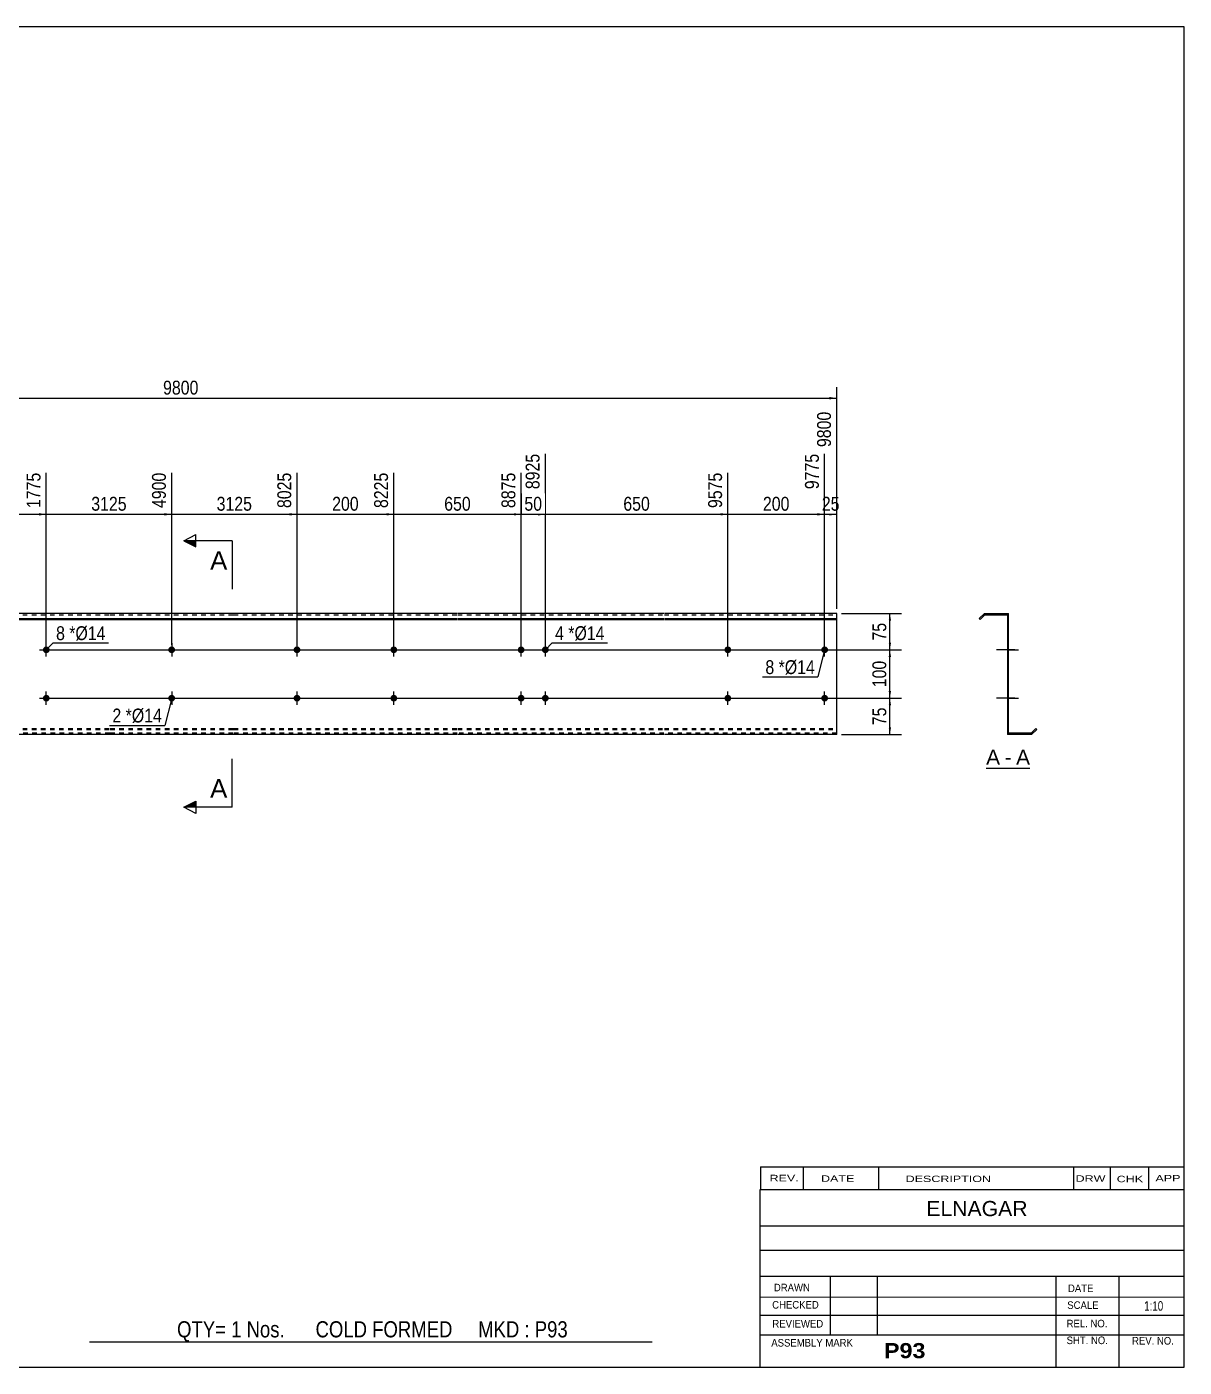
# Model space of a CAD drawing. Header units: millimetres. Extents: x -60 to 343, y -143 to 134.
# Drawn here: x 103.7 to 342.8, y -143.2 to 133.8 of the extents above; entities that cross this region are included whole.
import ezdxf

# ---------------------------------------------------------------- set-up
doc = ezdxf.new("R2010")
doc.units = ezdxf.units.MM
doc.linetypes.add('DXK_LINE_DOT1', pattern=[1.8814, 0.9407, -0.9407])
doc.styles.add('Arial', font='ARIAL.TTF', dxfattribs={"height": 0.2})
doc.styles.add('Arial Bold', font='ARIALBD.TTF', dxfattribs={"height": 0.2})
doc.styles.add('Arial Narrow', font='ARIALN.TTF', dxfattribs={"height": 0.2})

# ---------------------------------------------------------------- blocks, each defined once
blk = doc.blocks.new('Unknown-629082911-1757')
at = {"color": 5, "linetype": 'Continuous'}
for p, q in [((342.8, 133.75), (-57.2, 133.75)), ((-57.2, 133.75), (-57.2, -143.25)), ((342.8, -143.25), (342.8, 133.75)), ((-57.2, -143.25), (342.8, -143.25))]:
    blk.add_line(p, q, dxfattribs=at)
at = {"color": 174, "linetype": 'Continuous', "style": 'Arial'}
blk.add_text('Tekla structures', height=1.9102, rotation=90, dxfattribs=at).set_placement((-57.7, -142.75))
blk = doc.blocks.new('Unknown-629082911-12 - 1236')
at = {"color": 7, "linetype": 'Continuous'}
blk.add_line((301.9, -19.45), (310.93, -19.45), dxfattribs=at)
at = {"color": 0, "linetype": 'Continuous'}
blk.add_wipeout([(304.74, -18.7), (304.74, -15.5), (301.9, -15.5), (301.9, -18.7)], dxfattribs=at)
blk.add_wipeout([(307.13, -18.7), (307.13, -15.5), (305.7, -15.5), (305.7, -18.7)], dxfattribs=at)
at = {"color": 96, "linetype": 'Continuous', "style": 'Arial'}
blk.add_text('A', height=3.06, dxfattribs=at).set_placement((301.9, -18.7))
at = {"color": 0, "linetype": 'Continuous'}
blk.add_wipeout([(310.93, -18.7), (310.93, -15.5), (308.09, -15.5), (308.09, -18.7)], dxfattribs=at)
at = {"color": 96, "linetype": 'Continuous', "style": 'Arial'}
for s, p in [('A', (308.09, -18.7)), ('-', (305.7, -18.7))]:
    blk.add_text(s, height=3.06, dxfattribs=at).set_placement(p)
blk = doc.blocks.new('Bolt-629082911-1223 - 1203')
at = {"linetype": 'Continuous'}
for points in [[(158.83, 5, -1), (160.23, 5, -1)], [(267.83, 5, -1), (269.23, 5, -1)]]:
    blk.add_hatch(color=3, dxfattribs=at).paths.add_polyline_path(points)
at = {"color": 3, "linetype": 'Continuous'}
for p, q in [((159.53, 3.6), (159.53, 6.4)), ((268.53, 3.6), (268.53, 6.4)), ((158.13, 5), (160.93, 5)), ((267.13, 5), (269.93, 5))]:
    blk.add_line(p, q, dxfattribs=at)
blk = doc.blocks.new('Part-629082911-1218 - 1203')
at = {"color": 2, "linetype": 'Continuous'}
for p, q in [((35.6, 12.5), (0, 12.5)), ((0, 12.5), (0, -12.5)), ((0, 11.44), (35.6, 11.44)), ((0, 11.26), (35.6, 11.26)), ((74.54, 12.5), (35.7, 12.5)), ((35.7, 11.44), (74.54, 11.44)), ((35.7, 11.26), (74.54, 11.26)), ((120.84, 12.5), (74.64, 12.5)), ((74.64, 11.44), (120.84, 11.44)), ((74.64, 11.26), (120.84, 11.26)), ((146.34, 12.5), (120.94, 12.5)), ((120.94, 11.44), (146.34, 11.44)), ((120.94, 11.26), (146.34, 11.26)), ((192.63, 12.5), (146.44, 12.5)), ((146.44, 11.44), (192.63, 11.44)), ((146.44, 11.26), (192.63, 11.26)), ((235.33, 12.5), (192.73, 12.5)), ((192.73, 11.44), (235.33, 11.44)), ((192.73, 11.26), (235.33, 11.26)), ((271.03, 12.5), (235.43, 12.5)), ((235.43, 11.44), (271.03, 11.44)), ((235.43, 11.26), (271.03, 11.26)), ((271.03, -12.5), (271.03, 12.5)), ((35.6, -12.5), (0, -12.5)), ((74.54, -12.5), (35.7, -12.5)), ((120.84, -12.5), (74.64, -12.5)), ((146.34, -12.5), (120.94, -12.5)), ((192.63, -12.5), (146.44, -12.5)), ((235.33, -12.5), (192.73, -12.5)), ((271.03, -12.5), (235.43, -12.5))]:
    blk.add_line(p, q, dxfattribs=at)
at = {"color": 7, "linetype": 'DXK_LINE_DOT1'}
for p, q in [((0, 12.25), (35.6, 12.25)), ((35.7, 12.25), (74.54, 12.25)), ((74.64, 12.25), (120.84, 12.25)), ((120.94, 12.25), (146.34, 12.25)), ((146.44, 12.25), (192.63, 12.25)), ((192.73, 12.25), (235.33, 12.25)), ((235.43, 12.25), (271.03, 12.25)), ((0, -11.26), (35.6, -11.26)), ((0, -11.44), (35.6, -11.44)), ((35.6, -12.25), (0, -12.25)), ((35.7, -11.26), (74.54, -11.26)), ((35.7, -11.44), (74.54, -11.44)), ((74.54, -12.25), (35.7, -12.25)), ((74.64, -11.26), (120.84, -11.26)), ((74.64, -11.44), (120.84, -11.44)), ((120.84, -12.25), (74.64, -12.25)), ((120.94, -11.26), (146.34, -11.26)), ((120.94, -11.44), (146.34, -11.44)), ((146.34, -12.25), (120.94, -12.25)), ((146.44, -11.26), (192.63, -11.26)), ((146.44, -11.44), (192.63, -11.44)), ((192.63, -12.25), (146.44, -12.25)), ((192.73, -11.26), (235.33, -11.26)), ((192.73, -11.44), (235.33, -11.44)), ((235.33, -12.25), (192.73, -12.25)), ((235.43, -11.26), (271.03, -11.26)), ((235.43, -11.44), (271.03, -11.44)), ((271.03, -12.25), (235.43, -12.25))]:
    blk.add_line(p, q, dxfattribs=at)
blk = doc.blocks.new('Bolt-629082911-1219 - 1203')
at = {"linetype": 'Continuous'}
for points in [[(205.13, 5, -1), (206.53, 5, -1)], [(210.13, 5, -1), (211.53, 5, -1)], [(205.13, -5, -1), (206.53, -5, -1)], [(210.13, -5, -1), (211.53, -5, -1)]]:
    blk.add_hatch(color=3, dxfattribs=at).paths.add_polyline_path(points)
at = {"color": 3, "linetype": 'Continuous'}
for p, q in [((205.83, 3.6), (205.83, 6.4)), ((210.83, 3.6), (210.83, 6.4)), ((204.43, 5), (207.23, 5)), ((209.43, 5), (212.23, 5)), ((204.43, -5), (207.23, -5)), ((205.83, -6.4), (205.83, -3.6)), ((209.43, -5), (212.23, -5)), ((210.83, -6.4), (210.83, -3.6))]:
    blk.add_line(p, q, dxfattribs=at)
blk = doc.blocks.new('Bolt-629082911-1220 - 1203')
at = {"linetype": 'Continuous'}
for points in [[(178.83, 5, -1), (180.23, 5, -1)], [(247.83, 5, -1), (249.23, 5, -1)]]:
    blk.add_hatch(color=3, dxfattribs=at).paths.add_polyline_path(points)
at = {"color": 3, "linetype": 'Continuous'}
for p, q in [((179.53, 3.6), (179.53, 6.4)), ((248.53, 3.6), (248.53, 6.4)), ((178.13, 5), (180.93, 5)), ((247.13, 5), (249.93, 5))]:
    blk.add_line(p, q, dxfattribs=at)
blk = doc.blocks.new('Bolt-629082911-1221 - 1203')
at = {"linetype": 'Continuous'}
for points in [[(178.83, -5, -1), (180.23, -5, -1)], [(247.83, -5, -1), (249.23, -5, -1)]]:
    blk.add_hatch(color=3, dxfattribs=at).paths.add_polyline_path(points)
at = {"color": 3, "linetype": 'Continuous'}
for p, q in [((178.13, -5), (180.93, -5)), ((179.53, -6.4), (179.53, -3.6)), ((247.13, -5), (249.93, -5)), ((248.53, -6.4), (248.53, -3.6))]:
    blk.add_line(p, q, dxfattribs=at)
blk = doc.blocks.new('Bolt-629082911-1222 - 1203')
at = {"linetype": 'Continuous'}
for points in [[(158.83, -5, -1), (160.23, -5, -1)], [(267.83, -5, -1), (269.23, -5, -1)]]:
    blk.add_hatch(color=3, dxfattribs=at).paths.add_polyline_path(points)
at = {"color": 3, "linetype": 'Continuous'}
for p, q in [((158.13, -5), (160.93, -5)), ((159.53, -6.4), (159.53, -3.6)), ((267.13, -5), (269.93, -5)), ((268.53, -6.4), (268.53, -3.6))]:
    blk.add_line(p, q, dxfattribs=at)
blk = doc.blocks.new('Bolt-629082911-1224 - 1203')
at = {"linetype": 'Continuous'}
for points in [[(134.34, 5, -1), (132.94, 5, -1)], [(134.34, -5, -1), (132.94, -5, -1)]]:
    blk.add_hatch(color=3, dxfattribs=at).paths.add_polyline_path(points)
at = {"color": 3, "linetype": 'Continuous'}
for p, q in [((133.64, 6.4), (133.64, 3.6)), ((132.24, 5), (135.04, 5)), ((132.24, -5), (135.04, -5)), ((133.64, -3.6), (133.64, -6.4))]:
    blk.add_line(p, q, dxfattribs=at)
blk = doc.blocks.new('Bolt-629082911-1225 - 1203')
at = {"linetype": 'Continuous'}
for points in [[(1.8, -5, -1), (3.2, -5, -1)], [(107.04, -5, -1), (108.44, -5, -1)]]:
    blk.add_hatch(color=3, dxfattribs=at).paths.add_polyline_path(points)
at = {"color": 3, "linetype": 'Continuous'}
for p, q in [((1.1, -5), (3.9, -5)), ((2.5, -6.4), (2.5, -3.6)), ((106.34, -5), (109.14, -5)), ((107.74, -6.4), (107.74, -3.6))]:
    blk.add_line(p, q, dxfattribs=at)
blk = doc.blocks.new('Bolt-629082911-1226 - 1203')
at = {"linetype": 'Continuous'}
for points in [[(1.8, 5, -1), (3.2, 5, -1)], [(107.04, 5, -1), (108.44, 5, -1)]]:
    blk.add_hatch(color=3, dxfattribs=at).paths.add_polyline_path(points)
at = {"color": 3, "linetype": 'Continuous'}
for p, q in [((2.5, 3.6), (2.5, 6.4)), ((107.74, 3.6), (107.74, 6.4)), ((1.1, 5), (3.9, 5)), ((106.34, 5), (109.14, 5))]:
    blk.add_line(p, q, dxfattribs=at)
blk = doc.blocks.new('Bolt-629082911-1240 - 1236')
at = {"linetype": 'Continuous'}
blk.add_hatch(color=3, dxfattribs=at).paths.add_polyline_path([(306.29, 5.7), (306.29, 4.3), (306.54, 4.3), (306.54, 5.7)])
blk.add_hatch(color=3, dxfattribs=at).paths.add_polyline_path([(306.29, 5.7), (306.29, 4.3), (306.54, 4.3), (306.54, 5.7)])
at = {"color": 3, "linetype": 'Continuous'}
for p, q in [((306.54, 5.7), (306.29, 5.7)), ((306.54, 5.7), (306.29, 5.7)), ((307.34, 5), (304.04, 5)), ((307.34, 5), (304.04, 5)), ((306.54, 4.3), (306.29, 4.3)), ((306.54, 4.3), (306.29, 4.3))]:
    blk.add_line(p, q, dxfattribs=at)
blk = doc.blocks.new('Part-629082911-1238 - 1236')
at = {"color": 2, "linetype": 'Continuous'}
for p, q in [((301.54, 12.5), (300.48, 11.44)), ((300.48, 11.44), (300.66, 11.26)), ((301.64, 12.25), (300.66, 11.26)), ((301.54, 12.5), (306.54, 12.5)), ((301.64, 12.25), (306.29, 12.25)), ((306.29, 12.25), (306.29, -12.5)), ((306.54, -12.25), (306.54, 12.5)), ((311.29, -12.5), (306.29, -12.5)), ((311.19, -12.25), (306.54, -12.25)), ((311.19, -12.25), (312.17, -11.26)), ((311.29, -12.5), (312.35, -11.44)), ((312.35, -11.44), (312.17, -11.26))]:
    blk.add_line(p, q, dxfattribs=at)
blk = doc.blocks.new('Bolt-629082911-1239 - 1236')
at = {"linetype": 'Continuous'}
for points in [[(306.29, 5.7), (306.29, 4.3), (306.54, 4.3), (306.54, 5.7)], [(306.29, 5.7), (306.29, 4.3), (306.54, 4.3), (306.54, 5.7)], [(306.29, -4.3), (306.29, -5.7), (306.54, -5.7), (306.54, -4.3)], [(306.29, -4.3), (306.29, -5.7), (306.54, -5.7), (306.54, -4.3)]]:
    blk.add_hatch(color=3, dxfattribs=at).paths.add_polyline_path(points)
at = {"color": 3, "linetype": 'Continuous'}
for p, q in [((306.54, 5.7), (306.29, 5.7)), ((306.54, 5.7), (306.29, 5.7)), ((307.84, 5), (304.04, 5)), ((307.84, 5), (304.04, 5)), ((306.54, 4.3), (306.29, 4.3)), ((306.54, 4.3), (306.29, 4.3)), ((307.84, -5), (304.04, -5)), ((307.84, -5), (304.04, -5)), ((306.54, -4.3), (306.29, -4.3)), ((306.54, -4.3), (306.29, -4.3)), ((306.54, -5.7), (306.29, -5.7)), ((306.54, -5.7), (306.29, -5.7))]:
    blk.add_line(p, q, dxfattribs=at)
blk = doc.blocks.new('Bolt-629082911-1241 - 1236')
at = {"linetype": 'Continuous'}
blk.add_hatch(color=3, dxfattribs=at).paths.add_polyline_path([(306.29, -4.3), (306.29, -5.7), (306.54, -5.7), (306.54, -4.3)])
blk.add_hatch(color=3, dxfattribs=at).paths.add_polyline_path([(306.29, -4.3), (306.29, -5.7), (306.54, -5.7), (306.54, -4.3)])
at = {"color": 3, "linetype": 'Continuous'}
for p, q in [((307.34, -5), (304.04, -5)), ((307.34, -5), (304.04, -5)), ((306.54, -4.3), (306.29, -4.3)), ((306.54, -4.3), (306.29, -4.3)), ((306.54, -5.7), (306.29, -5.7)), ((306.54, -5.7), (306.29, -5.7))]:
    blk.add_line(p, q, dxfattribs=at)
blk = doc.blocks.new('Bolt-629082911-1242 - 1236')
at = {"linetype": 'Continuous'}
blk.add_hatch(color=3, dxfattribs=at).paths.add_polyline_path([(306.29, -4.3), (306.29, -5.7), (306.54, -5.7), (306.54, -4.3)])
blk.add_hatch(color=3, dxfattribs=at).paths.add_polyline_path([(306.29, -4.3), (306.29, -5.7), (306.54, -5.7), (306.54, -4.3)])
at = {"color": 3, "linetype": 'Continuous'}
for p, q in [((307.34, -5), (304.04, -5)), ((307.34, -5), (304.04, -5)), ((306.54, -4.3), (306.29, -4.3)), ((306.54, -4.3), (306.29, -4.3)), ((306.54, -5.7), (306.29, -5.7)), ((306.54, -5.7), (306.29, -5.7))]:
    blk.add_line(p, q, dxfattribs=at)
blk = doc.blocks.new('Bolt-629082911-1243 - 1236')
at = {"linetype": 'Continuous'}
blk.add_hatch(color=3, dxfattribs=at).paths.add_polyline_path([(306.29, 5.7), (306.29, 4.3), (306.54, 4.3), (306.54, 5.7)])
blk.add_hatch(color=3, dxfattribs=at).paths.add_polyline_path([(306.29, 5.7), (306.29, 4.3), (306.54, 4.3), (306.54, 5.7)])
at = {"color": 3, "linetype": 'Continuous'}
for p, q in [((306.54, 5.7), (306.29, 5.7)), ((306.54, 5.7), (306.29, 5.7)), ((307.34, 5), (304.04, 5)), ((307.34, 5), (304.04, 5)), ((306.54, 4.3), (306.29, 4.3)), ((306.54, 4.3), (306.29, 4.3))]:
    blk.add_line(p, q, dxfattribs=at)
blk = doc.blocks.new('Bolt-629082911-1244 - 1236')
at = {"linetype": 'Continuous'}
for points in [[(306.54, 4.3), (306.54, 5.7), (306.29, 5.7), (306.29, 4.3)], [(306.54, -5.7), (306.54, -4.3), (306.29, -4.3), (306.29, -5.7)]]:
    blk.add_hatch(color=3, dxfattribs=at).paths.add_polyline_path(points)
at = {"color": 3, "linetype": 'Continuous'}
for p, q in [((306.29, 5.7), (306.54, 5.7)), ((306.29, 5), (308.54, 5)), ((306.29, 4.3), (306.54, 4.3)), ((306.29, -4.3), (306.54, -4.3)), ((306.29, -5), (308.54, -5)), ((306.29, -5.7), (306.54, -5.7))]:
    blk.add_line(p, q, dxfattribs=at)
blk = doc.blocks.new('Bolt-629082911-1245 - 1236')
at = {"linetype": 'Continuous'}
blk.add_hatch(color=3, dxfattribs=at).paths.add_polyline_path([(306.29, -4.3), (306.29, -5.7), (306.54, -5.7), (306.54, -4.3)])
blk.add_hatch(color=3, dxfattribs=at).paths.add_polyline_path([(306.29, -4.3), (306.29, -5.7), (306.54, -5.7), (306.54, -4.3)])
at = {"color": 3, "linetype": 'Continuous'}
for p, q in [((307.34, -5), (304.04, -5)), ((307.34, -5), (304.04, -5)), ((306.54, -4.3), (306.29, -4.3)), ((306.54, -4.3), (306.29, -4.3)), ((306.54, -5.7), (306.29, -5.7)), ((306.54, -5.7), (306.29, -5.7))]:
    blk.add_line(p, q, dxfattribs=at)
blk = doc.blocks.new('Bolt-629082911-1246 - 1236')
at = {"linetype": 'Continuous'}
blk.add_hatch(color=3, dxfattribs=at).paths.add_polyline_path([(306.29, 5.7), (306.29, 4.3), (306.54, 4.3), (306.54, 5.7)])
blk.add_hatch(color=3, dxfattribs=at).paths.add_polyline_path([(306.29, 5.7), (306.29, 4.3), (306.54, 4.3), (306.54, 5.7)])
at = {"color": 3, "linetype": 'Continuous'}
for p, q in [((306.54, 5.7), (306.29, 5.7)), ((306.54, 5.7), (306.29, 5.7)), ((307.34, 5), (304.04, 5)), ((307.34, 5), (304.04, 5)), ((306.54, 4.3), (306.29, 4.3)), ((306.54, 4.3), (306.29, 4.3))]:
    blk.add_line(p, q, dxfattribs=at)
blk = doc.blocks.new('Bolt-629082911-1247 - 1236')
at = {"linetype": 'Continuous'}
for points in [[(306.29, 5.7), (306.29, 4.3), (306.54, 4.3), (306.54, 5.7)], [(306.29, 5.7), (306.29, 4.3), (306.54, 4.3), (306.54, 5.7)], [(306.29, -4.3), (306.29, -5.7), (306.54, -5.7), (306.54, -4.3)], [(306.29, -4.3), (306.29, -5.7), (306.54, -5.7), (306.54, -4.3)]]:
    blk.add_hatch(color=3, dxfattribs=at).paths.add_polyline_path(points)
at = {"color": 3, "linetype": 'Continuous'}
for p, q in [((306.54, 5.7), (306.29, 5.7)), ((306.54, 5.7), (306.29, 5.7)), ((307.84, 5), (304.04, 5)), ((307.84, 5), (304.04, 5)), ((306.54, 4.3), (306.29, 4.3)), ((306.54, 4.3), (306.29, 4.3)), ((307.84, -5), (304.04, -5)), ((307.84, -5), (304.04, -5)), ((306.54, -4.3), (306.29, -4.3)), ((306.54, -4.3), (306.29, -4.3)), ((306.54, -5.7), (306.29, -5.7)), ((306.54, -5.7), (306.29, -5.7))]:
    blk.add_line(p, q, dxfattribs=at)
blk = doc.blocks.new('Bolt-629082911-1248 - 1236')
at = {"linetype": 'Continuous'}
blk.add_hatch(color=3, dxfattribs=at).paths.add_polyline_path([(306.29, 5.7), (306.29, 4.3), (306.54, 4.3), (306.54, 5.7)])
blk.add_hatch(color=3, dxfattribs=at).paths.add_polyline_path([(306.29, 5.7), (306.29, 4.3), (306.54, 4.3), (306.54, 5.7)])
at = {"color": 3, "linetype": 'Continuous'}
for p, q in [((306.54, 5.7), (306.29, 5.7)), ((306.54, 5.7), (306.29, 5.7)), ((307.34, 5), (304.04, 5)), ((307.34, 5), (304.04, 5)), ((306.54, 4.3), (306.29, 4.3)), ((306.54, 4.3), (306.29, 4.3))]:
    blk.add_line(p, q, dxfattribs=at)
blk = doc.blocks.new('Bolt-629082911-1249 - 1236')
at = {"linetype": 'Continuous'}
blk.add_hatch(color=3, dxfattribs=at).paths.add_polyline_path([(306.29, -4.3), (306.29, -5.7), (306.54, -5.7), (306.54, -4.3)])
blk.add_hatch(color=3, dxfattribs=at).paths.add_polyline_path([(306.29, -4.3), (306.29, -5.7), (306.54, -5.7), (306.54, -4.3)])
at = {"color": 3, "linetype": 'Continuous'}
for p, q in [((307.34, -5), (304.04, -5)), ((307.34, -5), (304.04, -5)), ((306.54, -4.3), (306.29, -4.3)), ((306.54, -4.3), (306.29, -4.3)), ((306.54, -5.7), (306.29, -5.7)), ((306.54, -5.7), (306.29, -5.7))]:
    blk.add_line(p, q, dxfattribs=at)
blk = doc.blocks.new('StraightDimension-629082911-1342 - 1203')
at = {"linetype": 'Continuous'}
for points in [[(281.75, -6.5), (282, -5), (282.25, -6.5)], [(282.25, -11), (282, -12.5), (281.75, -11)]]:
    blk.add_hatch(color=7, dxfattribs=at).paths.add_polyline_path(points)
at = {"color": 7, "linetype": 'Continuous'}
for p, q in [((108.74, -5), (284.4, -5)), ((282, -12.5), (282, -5)), ((272.03, -12.5), (284.4, -12.5))]:
    blk.add_line(p, q, dxfattribs=at)
at = {"color": 0}
blk.add_wipeout([(281.85, -6.32), (277.65, -6.32), (277.65, -11.18), (281.85, -11.18)], dxfattribs=at)
at = {"color": 3, "style": 'Arial Narrow'}
blk.add_text('75', height=2.863, rotation=90.0002, dxfattribs=at).set_placement((281.25, -10.58))
blk = doc.blocks.new('StraightDimension-629082911-1273 - 1203')
at = {"linetype": 'Continuous'}
blk.add_hatch(color=7, dxfattribs=at).paths.add_polyline_path([(158.03, 33.25), (159.53, 33), (158.03, 32.75)])
at = {"color": 7, "linetype": 'Continuous'}
for p, q in [((133.64, 6), (133.64, 41.61)), ((159.53, 6), (159.53, 41.61)), ((133.64, 33), (159.53, 33))]:
    blk.add_line(p, q, dxfattribs=at)
at = {"color": 0, "linetype": 'Continuous'}
blk.add_wipeout([(158.93, 42.21), (154.73, 42.21), (154.73, 33.7), (158.93, 33.7)], dxfattribs=at)
at = {"color": 0}
blk.add_wipeout([(150.84, 33.15), (150.84, 37.35), (142.33, 37.35), (142.33, 33.15)], dxfattribs=at)
at = {"color": 3, "linetype": 'Continuous', "style": 'Arial Narrow'}
blk.add_text('8025', height=2.863, rotation=90.0002, dxfattribs=at).set_placement((158.33, 34.3))
at = {"color": 3, "style": 'Arial Narrow'}
blk.add_text('3125', height=2.863, dxfattribs=at).set_placement((142.93, 33.75))
blk = doc.blocks.new('StraightDimension-629082911-1267 - 1203')
at = {"linetype": 'Continuous'}
blk.add_hatch(color=7, dxfattribs=at).paths.add_polyline_path([(269.53, 33.25), (271.03, 33), (269.53, 32.75)])
at = {"color": 7, "linetype": 'Continuous'}
for p, q in [((271.03, 13.5), (271.03, 54.21)), ((268.53, 6), (268.53, 45.51)), ((268.53, 33), (271.03, 33))]:
    blk.add_line(p, q, dxfattribs=at)
at = {"color": 0, "linetype": 'Continuous'}
blk.add_wipeout([(270.43, 54.81), (266.23, 54.81), (266.23, 46.3), (270.43, 46.3)], dxfattribs=at)
at = {"color": 0}
blk.add_wipeout([(272.2, 33.15), (272.2, 37.35), (267.35, 37.35), (267.35, 33.15)], dxfattribs=at)
at = {"color": 3, "linetype": 'Continuous', "style": 'Arial Narrow'}
blk.add_text('9800', height=2.863, rotation=90.0002, dxfattribs=at).set_placement((269.83, 46.9))
at = {"color": 3, "style": 'Arial Narrow'}
blk.add_text('25', height=2.863, dxfattribs=at).set_placement((267.95, 33.75))
blk = doc.blocks.new('StraightDimension-629082911-1268 - 1203')
at = {"linetype": 'Continuous'}
blk.add_hatch(color=7, dxfattribs=at).paths.add_polyline_path([(267.03, 33.25), (268.53, 33), (267.03, 32.75)])
at = {"color": 7, "linetype": 'Continuous'}
for p, q in [((268.53, 6), (268.53, 45.51)), ((248.53, 6), (248.53, 41.61)), ((248.53, 33), (268.53, 33))]:
    blk.add_line(p, q, dxfattribs=at)
at = {"color": 0, "linetype": 'Continuous'}
blk.add_wipeout([(267.93, 46.11), (263.73, 46.11), (263.73, 37.6), (267.93, 37.6)], dxfattribs=at)
at = {"color": 0}
blk.add_wipeout([(261.87, 33.15), (261.87, 37.35), (255.18, 37.35), (255.18, 33.15)], dxfattribs=at)
at = {"color": 3, "linetype": 'Continuous', "style": 'Arial Narrow'}
blk.add_text('9775', height=2.863, rotation=90.0002, dxfattribs=at).set_placement((267.33, 38.2))
at = {"color": 3, "style": 'Arial Narrow'}
blk.add_text('200', height=2.863, dxfattribs=at).set_placement((255.78, 33.75))
blk = doc.blocks.new('StraightDimension-629082911-1269 - 1203')
at = {"linetype": 'Continuous'}
blk.add_hatch(color=7, dxfattribs=at).paths.add_polyline_path([(247.03, 33.25), (248.53, 33), (247.03, 32.75)])
at = {"color": 7, "linetype": 'Continuous'}
for p, q in [((210.83, 6), (210.83, 45.51)), ((248.53, 6), (248.53, 41.61)), ((210.83, 33), (248.53, 33))]:
    blk.add_line(p, q, dxfattribs=at)
at = {"color": 0, "linetype": 'Continuous'}
blk.add_wipeout([(247.93, 42.21), (243.73, 42.21), (243.73, 33.7), (247.93, 33.7)], dxfattribs=at)
at = {"color": 0}
blk.add_wipeout([(233.02, 33.15), (233.02, 37.35), (226.34, 37.35), (226.34, 33.15)], dxfattribs=at)
at = {"color": 3, "linetype": 'Continuous', "style": 'Arial Narrow'}
blk.add_text('9575', height=2.863, rotation=90.0002, dxfattribs=at).set_placement((247.33, 34.3))
at = {"color": 3, "style": 'Arial Narrow'}
blk.add_text('650', height=2.863, dxfattribs=at).set_placement((226.94, 33.75))
blk = doc.blocks.new('StraightDimension-629082911-1341 - 1203')
at = {"linetype": 'Continuous'}
for points in [[(281.75, 3.5), (282, 5), (282.25, 3.5)], [(282.25, -3.5), (282, -5), (281.75, -3.5)]]:
    blk.add_hatch(color=7, dxfattribs=at).paths.add_polyline_path(points)
at = {"color": 7, "linetype": 'Continuous'}
for p, q in [((108.74, 5), (284.4, 5)), ((282, -5), (282, 5)), ((108.74, -5), (284.4, -5))]:
    blk.add_line(p, q, dxfattribs=at)
at = {"color": 0}
blk.add_wipeout([(281.85, 3.34), (277.65, 3.34), (277.65, -3.34), (281.85, -3.34)], dxfattribs=at)
at = {"color": 3, "style": 'Arial Narrow'}
blk.add_text('100', height=2.863, rotation=90.0002, dxfattribs=at).set_placement((281.25, -2.74))
blk = doc.blocks.new('StraightDimension-629082911-1270 - 1203')
at = {"linetype": 'Continuous'}
blk.add_hatch(color=7, dxfattribs=at).paths.add_polyline_path([(209.33, 33.25), (210.83, 33), (209.33, 32.75)])
at = {"color": 7, "linetype": 'Continuous'}
for p, q in [((210.83, 6), (210.83, 45.51)), ((205.83, 6), (205.83, 41.61)), ((205.83, 33), (210.83, 33))]:
    blk.add_line(p, q, dxfattribs=at)
at = {"color": 0}
blk.add_wipeout([(210.76, 33.15), (210.76, 37.35), (205.9, 37.35), (205.9, 33.15)], dxfattribs=at)
at = {"color": 0, "linetype": 'Continuous'}
blk.add_wipeout([(210.23, 46.11), (206.03, 46.11), (206.03, 37.6), (210.23, 37.6)], dxfattribs=at)
at = {"color": 3, "linetype": 'Continuous', "style": 'Arial Narrow'}
blk.add_text('8925', height=2.863, rotation=90.0002, dxfattribs=at).set_placement((209.63, 38.2))
at = {"color": 3, "style": 'Arial Narrow'}
blk.add_text('50', height=2.863, dxfattribs=at).set_placement((206.5, 33.75))
blk = doc.blocks.new('StraightDimension-629082911-1271 - 1203')
at = {"linetype": 'Continuous'}
blk.add_hatch(color=7, dxfattribs=at).paths.add_polyline_path([(204.33, 33.25), (205.83, 33), (204.33, 32.75)])
at = {"color": 7, "linetype": 'Continuous'}
for p, q in [((179.53, 6), (179.53, 41.61)), ((205.83, 6), (205.83, 41.61)), ((179.53, 33), (205.83, 33))]:
    blk.add_line(p, q, dxfattribs=at)
at = {"color": 0, "linetype": 'Continuous'}
blk.add_wipeout([(205.23, 42.21), (201.03, 42.21), (201.03, 33.7), (205.23, 33.7)], dxfattribs=at)
at = {"color": 0}
blk.add_wipeout([(196.02, 33.15), (196.02, 37.35), (189.34, 37.35), (189.34, 33.15)], dxfattribs=at)
at = {"color": 3, "linetype": 'Continuous', "style": 'Arial Narrow'}
blk.add_text('8875', height=2.863, rotation=90.0002, dxfattribs=at).set_placement((204.63, 34.3))
at = {"color": 3, "style": 'Arial Narrow'}
blk.add_text('650', height=2.863, dxfattribs=at).set_placement((189.94, 33.75))
blk = doc.blocks.new('StraightDimension-629082911-1272 - 1203')
at = {"linetype": 'Continuous'}
blk.add_hatch(color=7, dxfattribs=at).paths.add_polyline_path([(178.03, 33.25), (179.53, 33), (178.03, 32.75)])
at = {"color": 7, "linetype": 'Continuous'}
for p, q in [((159.53, 6), (159.53, 41.61)), ((179.53, 6), (179.53, 41.61)), ((159.53, 33), (179.53, 33))]:
    blk.add_line(p, q, dxfattribs=at)
at = {"color": 0, "linetype": 'Continuous'}
blk.add_wipeout([(178.93, 42.21), (174.73, 42.21), (174.73, 33.7), (178.93, 33.7)], dxfattribs=at)
at = {"color": 0}
blk.add_wipeout([(172.88, 33.15), (172.88, 37.35), (166.19, 37.35), (166.19, 33.15)], dxfattribs=at)
at = {"color": 3, "linetype": 'Continuous', "style": 'Arial Narrow'}
blk.add_text('8225', height=2.863, rotation=90.0002, dxfattribs=at).set_placement((178.33, 34.3))
at = {"color": 3, "style": 'Arial Narrow'}
blk.add_text('200', height=2.863, dxfattribs=at).set_placement((166.79, 33.75))
blk = doc.blocks.new('StraightDimension-629082911-1274 - 1203')
at = {"linetype": 'Continuous'}
blk.add_hatch(color=7, dxfattribs=at).paths.add_polyline_path([(132.14, 33.25), (133.64, 33), (132.14, 32.75)])
at = {"color": 7, "linetype": 'Continuous'}
for p, q in [((107.74, 6), (107.74, 41.61)), ((133.64, 6), (133.64, 41.61)), ((107.74, 33), (133.64, 33))]:
    blk.add_line(p, q, dxfattribs=at)
at = {"color": 0, "linetype": 'Continuous'}
blk.add_wipeout([(133.04, 42.21), (128.84, 42.21), (128.84, 33.7), (133.04, 33.7)], dxfattribs=at)
at = {"color": 0}
blk.add_wipeout([(124.95, 33.15), (124.95, 37.35), (116.43, 37.35), (116.43, 33.15)], dxfattribs=at)
at = {"color": 3, "linetype": 'Continuous', "style": 'Arial Narrow'}
blk.add_text('4900', height=2.863, rotation=90.0002, dxfattribs=at).set_placement((132.44, 34.3))
at = {"color": 3, "style": 'Arial Narrow'}
blk.add_text('3125', height=2.863, dxfattribs=at).set_placement((117.03, 33.75))
blk = doc.blocks.new('StraightDimension-629082911-1340 - 1203')
at = {"linetype": 'Continuous'}
for points in [[(281.75, 11), (282, 12.5), (282.25, 11)], [(282.25, 6.5), (282, 5), (281.75, 6.5)]]:
    blk.add_hatch(color=7, dxfattribs=at).paths.add_polyline_path(points)
at = {"color": 7, "linetype": 'Continuous'}
for p, q in [((272.03, 12.5), (284.4, 12.5)), ((282, 5), (282, 12.5)), ((108.74, 5), (284.4, 5))]:
    blk.add_line(p, q, dxfattribs=at)
at = {"color": 0}
blk.add_wipeout([(281.85, 11.18), (277.65, 11.18), (277.65, 6.32), (281.85, 6.32)], dxfattribs=at)
at = {"color": 3, "style": 'Arial Narrow'}
blk.add_text('75', height=2.863, rotation=90.0002, dxfattribs=at).set_placement((281.25, 6.92))
blk = doc.blocks.new('StraightDimension-629082911-1275 - 1203')
at = {"linetype": 'Continuous'}
blk.add_hatch(color=7, dxfattribs=at).paths.add_polyline_path([(106.24, 33.25), (107.74, 33), (106.24, 32.75)])
at = {"color": 7, "linetype": 'Continuous'}
for p, q in [((87.74, 6), (87.74, 41.61)), ((107.74, 6), (107.74, 41.61)), ((87.74, 33), (107.74, 33))]:
    blk.add_line(p, q, dxfattribs=at)
at = {"color": 0, "linetype": 'Continuous'}
blk.add_wipeout([(107.14, 42.21), (102.94, 42.21), (102.94, 33.7), (107.14, 33.7)], dxfattribs=at)
at = {"color": 0}
blk.add_wipeout([(101.08, 33.15), (101.08, 37.35), (94.4, 37.35), (94.4, 33.15)], dxfattribs=at)
at = {"color": 3, "linetype": 'Continuous', "style": 'Arial Narrow'}
blk.add_text('1775', height=2.863, rotation=90.0002, dxfattribs=at).set_placement((106.54, 34.3))
at = {"color": 3, "style": 'Arial Narrow'}
blk.add_text('200', height=2.863, dxfattribs=at).set_placement((95, 33.75))
blk = doc.blocks.new('StraightDimension-629082911-1362 - 1203')
at = {"linetype": 'Continuous'}
for points in [[(1.5, 56.75), (0, 57), (1.5, 57.25)], [(269.53, 57.25), (271.03, 57), (269.53, 56.75)]]:
    blk.add_hatch(color=7, dxfattribs=at).paths.add_polyline_path(points)
at = {"color": 7, "linetype": 'Continuous'}
for p, q in [((0, 13.5), (0, 59.25)), ((271.03, 13.5), (271.03, 59.25)), ((0, 57), (271.03, 57))]:
    blk.add_line(p, q, dxfattribs=at)
at = {"color": 0}
blk.add_wipeout([(139.77, 57.15), (139.77, 61.35), (131.26, 61.35), (131.26, 57.15)], dxfattribs=at)
at = {"color": 3, "style": 'Arial Narrow'}
blk.add_text('9800', height=2.863, dxfattribs=at).set_placement((131.86, 57.75))
blk = doc.blocks.new('CBS_CALLOFF-629082911-1815')
at = {"color": 7, "linetype": 'Continuous'}
blk.add_line((116.68, -137.98), (232.91, -138), dxfattribs=at)
at = {"color": 3, "linetype": 'Continuous', "style": 'Arial Narrow'}
blk.add_text('QTY= 1 Nos.      COLD FORMED     MKD : P93', height=3.3405, dxfattribs=at).set_placement((134.75, -137.09))
blk = doc.blocks.new('CBS_NAME_BLOG-629082911-1816')
at = {"color": 7, "linetype": 'Continuous'}
for p, q in [((255.21, -106.5), (342.73, -106.5)), ((255.21, -143.21), (255.21, -106.5)), ((255.21, -114.04), (342.73, -114.04)), ((255.28, -119.09), (342.8, -119.09)), ((255.21, -124.46), (342.73, -124.46)), ((269.73, -136.57), (269.73, -124.47)), ((279.42, -136.54), (279.42, -124.47)), ((316.33, -143.21), (316.33, -124.48)), ((329.38, -143.21), (329.38, -124.47)), ((255.22, -128.76), (342.8, -128.74)), ((255.21, -132.51), (342.73, -132.51)), ((255.21, -136.55), (342.73, -136.55)), ((255.21, -143.25), (342.8, -143.25))]:
    blk.add_line(p, q, dxfattribs=at)
at = {"color": 3, "linetype": 'Continuous', "style": 'Arial'}
blk.add_text('ELNAGAR', height=3.133, dxfattribs=at).set_placement((289.53, -112.03))
at = {"color": 3, "linetype": 'Continuous'}
for s, height, style, width, p in [('DRAWN', 1.566, 'Arial', 0.9, (258.04, -127.57)), ('DATE', 1.566, 'Arial', 0.9, (318.8, -127.73)), ('CHECKED', 1.566, 'Arial', 0.9, (257.69, -131.14)), ('SCALE', 1.566, 'Arial', 0.9, (318.65, -131.21)), ('1:10', 1.957, 'Arial Narrow', 0.9, (334.54, -131.57)), ('REVIEWED', 1.566, 'Arial', 0.9, (257.73, -135.06)), ('REL. NO.', 1.566, 'Arial', 0.9, (318.51, -135.01)), ('ASSEMBLY MARK', 1.5663, 'Arial', 0.9, (257.51, -138.99)), ('P93', 3.131, 'Arial Bold', 1.1, (280.79, -141.39)), ('SHT. NO.', 1.566, 'Arial', 0.9, (318.51, -138.48)), ('REV. NO.', 1.566, 'Arial', 0.9, (332.03, -138.57))]:
    blk.add_text(s, height=height, dxfattribs=dict(at, style=style, width=width)).set_placement(p)
blk = doc.blocks.new('CBS_REVISION-629082911-1817')
at = {"color": 7, "linetype": 'Continuous'}
for p, q in [((255.29, -101.87), (342.79, -101.87)), ((255.29, -101.87), (255.29, -106.5)), ((264.09, -101.87), (264.09, -106.5)), ((279.68, -101.87), (279.68, -106.44)), ((319.94, -101.87), (319.94, -106.5)), ((327.48, -101.87), (327.48, -106.5)), ((335.43, -101.87), (335.43, -106.5)), ((255.29, -106.5), (342.79, -106.5))]:
    blk.add_line(p, q, dxfattribs=at)
at = {"color": 7, "style": 'Arial Narrow', "width": 1.7}
for s, height, p in [('REV.', 1.326, (257.15, -104.82)), ('DATE', 1.326, (267.78, -104.94)), ('DESCRIPTION', 1.3257, (285.26, -104.99)), ('DRW', 1.326, (320.37, -104.93)), ('CHK', 1.326, (328.86, -105.02)), ('APP', 1.326, (336.86, -104.87))]:
    blk.add_text(s, height=height, dxfattribs=at).set_placement(p)
blk = doc.blocks.new('Mark-629082911-1392 - 1203')
at = {"color": 0}
blk.add_wipeout([(214.67, 7.01), (214.67, 10.01), (212.84, 10.01), (212.84, 7.01)], dxfattribs=at)
blk.add_wipeout([(214.67, 7.01), (214.67, 10.01), (212.84, 10.01), (212.84, 7.01)], dxfattribs=at)
at = {"color": 7, "linetype": 'Continuous'}
blk.add_line((210.83, 5), (212.24, 6.41), dxfattribs=at)
at = {"color": 0}
blk.add_wipeout([(216.85, 7.01), (216.85, 10.01), (215.57, 10.01), (215.57, 7.01)], dxfattribs=at)
blk.add_wipeout([(216.85, 7.01), (216.85, 10.01), (215.57, 10.01), (215.57, 7.01)], dxfattribs=at)
at = {"color": 3, "style": 'Arial Narrow'}
blk.add_text('4', height=2.86, dxfattribs=at).set_placement((212.84, 7.01))
at = {"color": 0}
blk.add_wipeout([(223.06, 7.01), (223.06, 10.01), (216.85, 10.01), (216.85, 7.01)], dxfattribs=at)
blk.add_wipeout([(223.06, 7.01), (223.06, 10.01), (216.85, 10.01), (216.85, 7.01)], dxfattribs=at)
at = {"color": 7, "linetype": 'Continuous'}
blk.add_line((212.24, 6.41), (223.66, 6.41), dxfattribs=at)
at = {"color": 3, "style": 'Arial Narrow'}
for s, height, p in [('*', 2.86, (215.57, 7.01)), ('Ø14', 2.863, (216.85, 7.01))]:
    blk.add_text(s, height=height, dxfattribs=at).set_placement(p)
blk = doc.blocks.new('SectionMark-629082911-1265 - 1203')
at = {"linetype": 'Continuous'}
for points in [[(138.64, 27.55), (138.64, 26.3), (136.14, 27.55)], [(138.64, -26.3), (138.64, -27.55), (136.14, -27.55)]]:
    blk.add_hatch(color=30, dxfattribs=at).paths.add_polyline_path(points)
at = {"color": 30, "linetype": 'Continuous'}
for p, q in [((136.14, 27.55), (138.64, 28.8)), ((138.64, 26.3), (138.64, 28.8)), ((146.14, 27.55), (136.14, 27.55)), ((136.14, 27.55), (138.64, 26.3)), ((136.14, -27.55), (138.64, -26.3)), ((146.14, -27.55), (136.14, -27.55)), ((138.64, -28.8), (136.14, -27.55)), ((138.64, -26.3), (138.64, -28.8))]:
    blk.add_line(p, q, dxfattribs=at)
at = {"color": 0, "linetype": 'Continuous'}
for points in [[(145.14, 21.55), (145.14, 25.55), (141.58, 25.55), (141.58, 21.55)], [(145.14, -25.55), (145.14, -21.55), (141.58, -21.55), (141.58, -25.55)]]:
    blk.add_wipeout(points, dxfattribs=at)
at = {"color": 30, "linetype": 'Continuous'}
for p, q in [((146.14, 27.55), (146.14, 17.55)), ((146.14, -27.55), (146.14, -17.55))]:
    blk.add_line(p, q, dxfattribs=at)
at = {"color": 96, "linetype": 'Continuous', "style": 'Arial'}
for p in [(141.58, 21.55), (141.58, -25.55)]:
    blk.add_text('A', height=3.82, dxfattribs=at).set_placement(p)
blk = doc.blocks.new('MarkSet-629082911-1378 - 1203')
at = {"color": 0}
blk.add_wipeout([(258.12, -0.01), (258.12, 2.99), (256.29, 2.99), (256.29, -0.01)], dxfattribs=at)
blk.add_wipeout([(258.12, -0.01), (258.12, 2.99), (256.29, 2.99), (256.29, -0.01)], dxfattribs=at)
blk.add_wipeout([(260.3, -0.01), (260.3, 2.99), (259.02, 2.99), (259.02, -0.01)], dxfattribs=at)
blk.add_wipeout([(260.3, -0.01), (260.3, 2.99), (259.02, 2.99), (259.02, -0.01)], dxfattribs=at)
at = {"color": 3, "style": 'Arial Narrow'}
blk.add_text('8', height=2.86, dxfattribs=at).set_placement((256.29, -0.01))
at = {"color": 0}
blk.add_wipeout([(266.51, -0.01), (266.51, 2.99), (260.3, 2.99), (260.3, -0.01)], dxfattribs=at)
blk.add_wipeout([(266.51, -0.01), (266.51, 2.99), (260.3, 2.99), (260.3, -0.01)], dxfattribs=at)
at = {"color": 7, "linetype": 'Continuous'}
for p in [(268.53, 5), (255.69, -0.61)]:
    blk.add_line(p, (267.11, -0.61), dxfattribs=at)
at = {"color": 3, "style": 'Arial Narrow'}
for s, height, p in [('*', 2.86, (259.02, -0.01)), ('Ø14', 2.863, (260.3, -0.01))]:
    blk.add_text(s, height=height, dxfattribs=at).set_placement(p)
blk = doc.blocks.new('MarkSet-629082911-1387 - 1203')
at = {"color": 0}
blk.add_wipeout([(111.58, 7.01), (111.58, 10.01), (109.76, 10.01), (109.76, 7.01)], dxfattribs=at)
blk.add_wipeout([(111.58, 7.01), (111.58, 10.01), (109.76, 10.01), (109.76, 7.01)], dxfattribs=at)
at = {"color": 7, "linetype": 'Continuous'}
blk.add_line((107.74, 5), (109.16, 6.41), dxfattribs=at)
at = {"color": 0}
blk.add_wipeout([(113.76, 7.01), (113.76, 10.01), (112.48, 10.01), (112.48, 7.01)], dxfattribs=at)
blk.add_wipeout([(113.76, 7.01), (113.76, 10.01), (112.48, 10.01), (112.48, 7.01)], dxfattribs=at)
at = {"color": 3, "style": 'Arial Narrow'}
blk.add_text('8', height=2.86, dxfattribs=at).set_placement((109.76, 7.01))
at = {"color": 0}
blk.add_wipeout([(119.97, 7.01), (119.97, 10.01), (113.76, 10.01), (113.76, 7.01)], dxfattribs=at)
blk.add_wipeout([(119.97, 7.01), (119.97, 10.01), (113.76, 10.01), (113.76, 7.01)], dxfattribs=at)
at = {"color": 7, "linetype": 'Continuous'}
blk.add_line((109.16, 6.41), (120.57, 6.41), dxfattribs=at)
at = {"color": 3, "style": 'Arial Narrow'}
for s, height, p in [('*', 2.86, (112.48, 7.01)), ('Ø14', 2.863, (113.76, 7.01))]:
    blk.add_text(s, height=height, dxfattribs=at).set_placement(p)
blk = doc.blocks.new('Mark-629082911-1393 - 1203')
at = {"color": 0}
blk.add_wipeout([(123.23, -10.01), (123.23, -7.01), (121.4, -7.01), (121.4, -10.01)], dxfattribs=at)
blk.add_wipeout([(123.23, -10.01), (123.23, -7.01), (121.4, -7.01), (121.4, -10.01)], dxfattribs=at)
blk.add_wipeout([(125.41, -10.01), (125.41, -7.01), (124.13, -7.01), (124.13, -10.01)], dxfattribs=at)
blk.add_wipeout([(125.41, -10.01), (125.41, -7.01), (124.13, -7.01), (124.13, -10.01)], dxfattribs=at)
at = {"color": 3, "style": 'Arial Narrow'}
blk.add_text('2', height=2.86, dxfattribs=at).set_placement((121.4, -10.01))
at = {"color": 0}
blk.add_wipeout([(131.62, -10.01), (131.62, -7.01), (125.41, -7.01), (125.41, -10.01)], dxfattribs=at)
blk.add_wipeout([(131.62, -10.01), (131.62, -7.01), (125.41, -7.01), (125.41, -10.01)], dxfattribs=at)
at = {"color": 7, "linetype": 'Continuous'}
for p in [(133.64, -5), (120.8, -10.61)]:
    blk.add_line(p, (132.22, -10.61), dxfattribs=at)
at = {"color": 3, "style": 'Arial Narrow'}
for s, height, p in [('*', 2.86, (124.13, -10.01)), ('Ø14', 2.863, (125.41, -10.01))]:
    blk.add_text(s, height=height, dxfattribs=at).set_placement(p)

msp = doc.modelspace()

# ---------------------------------------------------------------- block references
for name in ['Unknown-629082911-1757', 'Part-629082911-1218 - 1203', 'Part-629082911-1238 - 1236', 'Bolt-629082911-1226 - 1203', 'Bolt-629082911-1224 - 1203', 'Bolt-629082911-1223 - 1203', 'Bolt-629082911-1220 - 1203', 'Bolt-629082911-1219 - 1203', 'Bolt-629082911-1240 - 1236', 'Bolt-629082911-1239 - 1236', 'Bolt-629082911-1243 - 1236', 'Bolt-629082911-1246 - 1236', 'Bolt-629082911-1247 - 1236', 'Bolt-629082911-1248 - 1236', 'Bolt-629082911-1244 - 1236', 'Bolt-629082911-1225 - 1203', 'Bolt-629082911-1222 - 1203', 'Bolt-629082911-1221 - 1203', 'Bolt-629082911-1241 - 1236', 'Bolt-629082911-1242 - 1236', 'Bolt-629082911-1245 - 1236', 'Bolt-629082911-1249 - 1236', 'CBS_REVISION-629082911-1817', 'CBS_NAME_BLOG-629082911-1816', 'CBS_CALLOFF-629082911-1815']:
    msp.add_blockref(name, (0, 0))

# ---------------------------------------------------------------- next in the draw order: block references
for name in ['StraightDimension-629082911-1267 - 1203', 'StraightDimension-629082911-1273 - 1203', 'StraightDimension-629082911-1342 - 1203', 'Unknown-629082911-12 - 1236']:
    msp.add_blockref(name, (0, 0))

# ---------------------------------------------------------------- next in the draw order: block references
msp.add_blockref('StraightDimension-629082911-1268 - 1203', (0, 0))

# ---------------------------------------------------------------- next in the draw order: block references
msp.add_blockref('StraightDimension-629082911-1269 - 1203', (0, 0))

# ---------------------------------------------------------------- next in the draw order: block references
msp.add_blockref('StraightDimension-629082911-1341 - 1203', (0, 0))

# ---------------------------------------------------------------- next in the draw order: block references
for name in ['StraightDimension-629082911-1270 - 1203', 'StraightDimension-629082911-1274 - 1203', 'Mark-629082911-1393 - 1203']:
    msp.add_blockref(name, (0, 0))

# ---------------------------------------------------------------- next in the draw order: block references
msp.add_blockref('StraightDimension-629082911-1271 - 1203', (0, 0))

# ---------------------------------------------------------------- next in the draw order: block references
msp.add_blockref('StraightDimension-629082911-1272 - 1203', (0, 0))

# ---------------------------------------------------------------- next in the draw order: block references
msp.add_blockref('StraightDimension-629082911-1340 - 1203', (0, 0))

# ---------------------------------------------------------------- next in the draw order: block references
for name in ['StraightDimension-629082911-1275 - 1203', 'Mark-629082911-1392 - 1203', 'MarkSet-629082911-1378 - 1203']:
    msp.add_blockref(name, (0, 0))

# ---------------------------------------------------------------- next in the draw order: block references
for name in ['StraightDimension-629082911-1362 - 1203', 'MarkSet-629082911-1387 - 1203']:
    msp.add_blockref(name, (0, 0))

# ---------------------------------------------------------------- next in the draw order: block references
msp.add_blockref('SectionMark-629082911-1265 - 1203', (0, 0))

doc.saveas('drawing.dxf')
